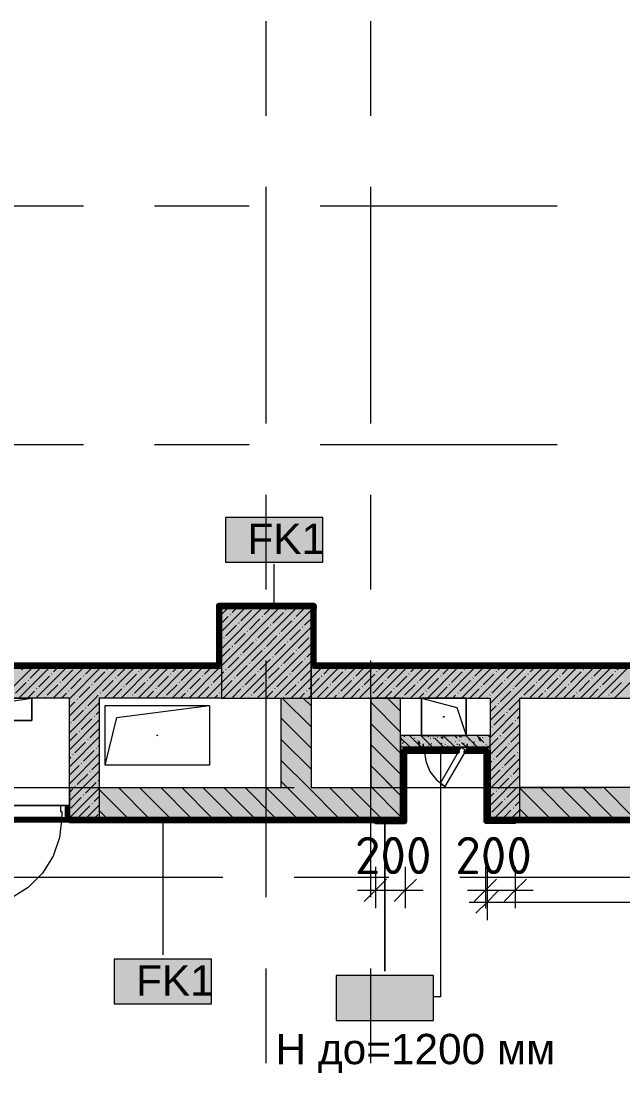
# Model space of a CAD drawing. Header units: millimetres. Extents: x -3817 to 677485, y -22715 to 103890.
# Drawn here: x 386099 to 390133, y 11106 to 18157 of the extents above; entities that cross this region are included whole.
import ezdxf

# ---------------------------------------------------------------- set-up
doc = ezdxf.new("R2010")
doc.units = ezdxf.units.MM
doc.layers.add('PDF _Геометрия', color=7, linetype='Continuous', true_color=0x1d1d1d)
doc.layers.add('PDF _Сплошная заливка', color=7, linetype='Continuous', true_color=0xffffff)
doc.layers.add('PDF _Текст', color=7, linetype='Continuous')
doc.styles.add('PDF GOST-Common', font='arial.ttf')
doc.styles.add('PDF ISOCPEUR', font='isocpeur.ttf')

msp = doc.modelspace()

# ---------------------------------------------------------------- hatches: boundary and pattern name
at = {"layer": 'PDF _Сплошная заливка', "transparency": 33554559}
for points in [[(388062.9, 14219), (388062.9, 14239), (387442.9, 14239), (387442.9, 14219), (388042.9, 14219)], [(387442.9, 13819), (387442.9, 13839), (382062.9, 13839), (382062.9, 13819), (386515.1, 13819)], [(392516.6, 13819), (393442.9, 13819), (393442.9, 13839), (388062.9, 13839), (388062.9, 13819), (389515.8, 13819)], [(386622.9, 12819), (386622.9, 13619), (386422.9, 13619), (386422.9, 12819), (386515.1, 12819)], [(388442.9, 13019), (388642.9, 13019), (388642.9, 13619), (388442.9, 13619), (388442.9, 13452.3)], [(388442.9, 12819), (388642.9, 12819), (388642.9, 13619), (388442.9, 13619), (388442.9, 13019)], [(388765.6, 13289), (388791.9, 13289), (388791.9, 13308), (388796.9, 13307.5), (388796.9, 13289), (389086.9, 13289), (389086.9, 13308), (389091.9, 13308), (389091.9, 13289), (389242.9, 13289), (389242.9, 13369), (388642.9, 13369), (388642.9, 13289), (388662.9, 13289)], [(388642.9, 12798), (388662.9, 12799), (388662.9, 13289), (388642.9, 13289), (388642.9, 12799)], [(393842.9, 12819), (393842.9, 13019), (389442.9, 13019), (389442.9, 12819), (392516.6, 12819)], [(392516.6, 12799), (394042.9, 12799), (394042.9, 12819), (389222.9, 12819), (389222.9, 12799), (389515.8, 12799)]]:
    msp.add_hatch(color=256, dxfattribs=at).paths.add_polyline_path(points)
h = msp.add_hatch(color=256, dxfattribs=at)
h.paths.add_polyline_path([(382982.9, 13619), (387442.9, 13619), (387442.9, 13819), (382042.9, 13819), (382042.9, 13619), (382782.9, 13619)], flags=0)
h.paths.add_polyline_path([(391742.9, 13619), (393442.9, 13619), (393442.9, 13819), (388042.9, 13819), (388042.9, 13619), (391662.9, 13619)], flags=0)
h = msp.add_hatch(color=256, dxfattribs=at)
h.paths.add_polyline_path([(389222.9, 13269), (389242.9, 13269), (389242.9, 13289), (389091.9, 13289), (389091.9, 13269), (389221.9, 13269)], flags=0)
h.paths.add_polyline_path([(388662.9, 13269), (388791.9, 13269), (388791.9, 13289), (388662.9, 13289)], flags=0)
h.paths.add_polyline_path([(389036.3, 13269), (389047.2, 13288), (389081.9, 13269), (389086.9, 13269), (389086.9, 13289), (388796.9, 13289), (388796.9, 13269), (388907.2, 13269)], flags=0)
at = {"layer": 'PDF _Сплошная заливка', "true_color": 0x8080ff, "transparency": 33554559}
h = msp.add_hatch(color=171, dxfattribs=at)
h.paths.add_polyline_path([(389086.9, 13258), (389221.9, 13258), (389221.9, 13268), (389081.9, 13268), (389076.1, 13258), (389081.9, 13258)], flags=0)
h.paths.add_polyline_path([(388675.9, 13258), (389029.9, 13258), (389035.7, 13268), (388663.9, 13268), (388663.9, 13258)], flags=0)
at = {"layer": 'PDF _Сплошная заливка', "transparency": 33554559}
h = msp.add_hatch(color=256, dxfattribs=at)
h.paths.add_polyline_path([(383892.9, 12819), (383892.9, 13019), (383682.9, 13019), (383682.9, 12819)], flags=0)
h.paths.add_polyline_path([(384812.9, 12819), (384812.9, 13019), (384592.9, 13019), (384592.9, 12819)], flags=0)
h.paths.add_polyline_path([(388442.9, 12819), (388442.9, 13019), (386622.9, 13019), (386622.9, 12819), (388015.4, 12819)], flags=0)
h.paths.add_polyline_path([(378992.9, 12819), (378992.9, 13019), (374543.6, 13019), (374543.6, 12819), (377512.8, 12819)], flags=0)
h.paths.add_polyline_path([(379192.9, 12819), (382782.9, 12819), (382782.9, 13019), (379192.9, 13019)], flags=0)
h.paths.add_polyline_path([(385512.9, 12819), (385722.9, 12819), (385722.9, 13019), (385512.9, 13019), (385512.9, 12899)], flags=0)
h = msp.add_hatch(color=256, dxfattribs=at)
h.paths.add_polyline_path([(383892.9, 12799), (383892.9, 12819), (383682.9, 12819), (383682.9, 12799)], flags=0)
h.paths.add_polyline_path([(384592.9, 12799), (384812.9, 12799), (384812.9, 12819), (384592.9, 12819)], flags=0)
h.paths.add_polyline_path([(388642.9, 12799), (388642.9, 12819), (386422.9, 12819), (386422.9, 12799), (388015.4, 12799)], flags=0)
h.paths.add_polyline_path([(385722.9, 12799), (385722.9, 12819), (385512.9, 12819), (385512.9, 12799)], flags=0)
h.paths.add_polyline_path([(382982.9, 12799), (382982.9, 12819), (374523.6, 12819), (374523.6, 12799), (382013.9, 12799)], flags=0)
at = {"layer": 'PDF _Сплошная заливка', "true_color": 0x8080ff, "transparency": 33554559}
for points in [[(388662.9, 12788), (388673.9, 12788), (388673.9, 12798), (388473.9, 12798), (388473.9, 12788), (388642.9, 12788)], [(389411.9, 12789), (389411.9, 12798), (389211.9, 12799), (389211.9, 12789), (389242.9, 12789)]]:
    msp.add_hatch(color=171, dxfattribs=at).paths.add_polyline_path(points)

# ---------------------------------------------------------------- linework, layer by layer
at = {"layer": 'PDF _Геометрия', "color": 253, "lineweight": 9, "true_color": 0xaaaaaa}
for points in [[(387742.9, 17522.4), (387742.9, 18157.4)], [(388442.9, 17522.4), (388442.9, 18157.4)], [(387742.9, 15458.7), (387742.9, 17046.2)], [(388442.9, 15458.7), (388442.9, 17046.2)], [(384930, 16919), (386517.5, 16919)], [(386993.8, 16919), (387628.8, 16919)], [(388105, 16919), (389692.5, 16919)], [(384930, 15319), (386517.5, 15319)], [(386993.8, 15319), (387628.8, 15319)], [(388105, 15319), (389692.5, 15319)], [(387742.9, 14347.4), (387742.9, 14982.4)], [(388442.9, 14347.4), (388442.9, 14982.4)], [(387742.9, 12283.7), (387742.9, 13871.2)], [(388442.9, 12283.7), (388442.9, 13871.2)], [(388801.9, 13268), (388811.4, 13195.5), (388839.4, 13128), (388883.9, 13070), (388941.9, 13025.5)], [(385230, 13019), (386817.5, 13019)], [(387293.8, 13019), (387928.8, 13019)], [(388405, 13019), (389992.5, 13019)], [(385762.9, 12899), (386382.9, 12899), (385762.9, 12899)], [(385812.9, 12819), (386372.9, 12819), (386357.8, 12685.5), (386313.5, 12558.7), (386242, 12444.9), (386147, 12349.9), (386033.2, 12278.4), (385906.4, 12234), (385772.9, 12219)], [(386372.9, 12819), (385772.9, 12819)], [(385865, 12419), (387452.5, 12419)], [(387928.8, 12419), (388563.8, 12419)], [(389040, 12419), (390627.5, 12419)], [(387742.9, 11172.4), (387742.9, 11807.4)], [(388442.9, 11172.4), (388442.9, 11807.4)]]:
    msp.add_lwpolyline(points, dxfattribs=at)
at = {"layer": 'PDF _Геометрия', "color": 231, "lineweight": 70, "true_color": 0xff80c0}
for points in [[(393822.9, 16969), (393821.9, 16969), (393821.9, 14240), (393421.9, 14240), (393421.9, 14239), (393421.9, 13840), (388063.9, 13840), (388063.9, 14240), (388062.9, 14240), (387421.9, 14240), (387421.9, 14239), (387421.9, 13840), (382062.9, 13840)], [(387422.9, 14239), (388062.9, 14239), (388062.9, 14219)], [(388062.9, 13839), (393409.9, 13839)], [(388642.9, 12799), (386422.9, 12799), (386422.9, 12798), (388642.9, 12798), (388662.9, 12798), (388663.9, 12798), (388663.9, 13268), (389035.7, 13268)], [(389081.9, 13268), (389221.9, 13268), (389221.9, 12799), (389221.9, 12798), (393578.9, 12798)], [(393578.9, 12798.5), (393578.9, 12799), (389222.9, 12799), (389222.9, 13269)]]:
    msp.add_lwpolyline(points, dxfattribs=at)
at = {"layer": 'PDF _Геометрия', "color": 7, "lineweight": 9}
for points in [[(388122.3, 14830.1), (387469.2, 14830.1), (387469.2, 14530.1), (388122.3, 14530.1)], [(388042.9, 14219), (387442.9, 14219), (387442.9, 13619), (388042.9, 13619)], [(386172.1, 13619), (386172.1, 13469), (385872.1, 13469), (385872.1, 13619)], [(386172.1, 13619), (385872.1, 13619), (385872.1, 13469), (386172.1, 13469)], [(388442.9, 13619), (388642.9, 13619)], [(389082.9, 13369), (388782.9, 13369), (388782.9, 13619), (389082.9, 13619)], [(389082.9, 13369), (389082.9, 13619), (388782.9, 13619), (388782.9, 13369)], [(387362.1, 13569), (387362.1, 13169), (386662.1, 13169), (386662.1, 13569)], [(388642.9, 13289), (388642.9, 13369)], [(387375.8, 11868.6), (386722.7, 11868.6), (386722.7, 11568.6), (387375.8, 11568.6)], [(388863.3, 11758.9), (388210.2, 11758.9), (388210.2, 11458.9), (388863.3, 11458.9)]]:
    msp.add_lwpolyline(points, close=True, dxfattribs=at)
for points in [[(387795.7, 14239.5), (387795.7, 14516.2)], [(387422.9, 14239), (387422.9, 13852), (387422.9, 13839)], [(388062.9, 13840), (388062.9, 14219)], [(387421.9, 13839), (382063.9, 13839)], [(388062.9, 13819), (393442.9, 13819), (388062.9, 13819), (388042.9, 13819)], [(385872.1, 13469), (385909.6, 13581.5), (386172.1, 13619)], [(388782.9, 13619), (389020.4, 13556.5), (389082.9, 13369)], [(386662.1, 13169), (386742.1, 13489), (387362.1, 13569)], [(389242.9, 13269), (389242.9, 13289), (389242.9, 13369)], [(388662.9, 13289), (388642.9, 13289)], [(388662.9, 13269), (388675.9, 13269), (388791.9, 13269)], [(388662.9, 12798), (388662.9, 12799), (388662.9, 12811), (388662.9, 13268)], [(388796.9, 13269), (389036.3, 13269)], [(388909.5, 13263), (388909.5, 11617), (388863.3, 11617)], [(389080.2, 13269), (389086.9, 13269)], [(389091.9, 13269), (389221.9, 13269)], [(386622.9, 13019), (386622.9, 12819), (388442.9, 12819), (386622.9, 12819)], [(389442.9, 12819), (389442.9, 13019)], [(387049.3, 12798.5), (387049.3, 11898.7)], [(388536.8, 12794), (388536.8, 11789), (388536.8, 12793)], [(388642.9, 12798), (388642.9, 12799)], [(388473.9, 12488), (388473.9, 12331.2), (388473.9, 12211.2)], [(388673.9, 12488), (388673.9, 12331.2), (388673.9, 12211.2)], [(389211.9, 12489), (389211.9, 12331.2), (389211.9, 12211.2)], [(389222.4, 12498), (389222.4, 12251.2), (389222.4, 12131.2)], [(389411.9, 12489), (389411.9, 12331.2), (389411.9, 12211.2)], [(388353.9, 12331.2), (388793.9, 12331.2)], [(389091.9, 12331.2), (389531.9, 12331.2)], [(389102.4, 12251.2), (393578.9, 12251.2), (394183.9, 12251.2)]]:
    msp.add_lwpolyline(points, dxfattribs=at)
at = {"layer": 'PDF _Геометрия', "color": 9, "lineweight": 9, "true_color": 0xc0c0c0}
for points in [[(374743.6, 13019), (378992.9, 13019), (378992.9, 13819), (381442.9, 13819), (381442.9, 13839), (381442.9, 14219), (382042.9, 14219), (382042.9, 13819), (382062.9, 13819), (387442.9, 13819), (387442.9, 13839), (387442.9, 14219), (388042.9, 14219), (388042.9, 13819), (388042.9, 13619), (388442.9, 13619)], [(388062.9, 14219), (388062.9, 14239), (387442.9, 14239), (387422.9, 14239)], [(393409.9, 13839), (388062.9, 13839)], [(382042.9, 13719), (382042.9, 13019), (382782.9, 13019), (382782.9, 13619), (382042.9, 13619), (382042.9, 13819), (387442.9, 13819), (387442.9, 13619), (386622.9, 13619), (386622.9, 13019), (387842.9, 13019), (387842.9, 13619), (388042.9, 13619), (388042.9, 13019), (388442.9, 13019), (388442.9, 13619), (388442.9, 13019), (388642.9, 13019), (388642.9, 13619), (389242.9, 13619), (389242.9, 13369), (388642.9, 13369), (388642.9, 13619)], [(386422.9, 12899), (386422.9, 13019), (386422.9, 13619), (385622.1, 13619), (385622.1, 13019), (385722.9, 13019), (386422.9, 13019), (386422.9, 12819), (386422.9, 12799), (388642.9, 12799)], [(389222.9, 13269), (389222.9, 12819), (389222.9, 12799), (394042.9, 12799), (394062.9, 12799), (394062.9, 13598)], [(386622.9, 12819), (386422.9, 12819), (386422.9, 12799), (385812.9, 12799)], [(388642.9, 12798), (388662.9, 12798)]]:
    msp.add_lwpolyline(points, dxfattribs=at)
at = {"layer": 'PDF _Геометрия', "color": 231, "lineweight": 9, "true_color": 0xff80c0}
for points in [[(382062.9, 13840), (382062.9, 13839), (382063.9, 13839), (387421.9, 13839), (387422.9, 13839), (387422.9, 13852), (387422.9, 14239)], [(388062.9, 14219), (388062.9, 13840), (388062.9, 13839)], [(388791.9, 13269), (388675.9, 13269), (388662.9, 13269), (388662.9, 13268), (388662.9, 12811), (388662.9, 12799), (388662.9, 12798)], [(389036.3, 13269), (388796.9, 13269)], [(389086.9, 13269), (389080.2, 13269)], [(389222.9, 13269), (389221.9, 13269), (389091.9, 13269)]]:
    msp.add_lwpolyline(points, dxfattribs=at)
at = {"layer": 'PDF _Геометрия', "lineweight": 9}
for points in [[(387339.8, 13619), (387442.9, 13722.1), (387939.8, 14219)], [(387442.9, 14178.3), (387483.6, 14219)], [(387442.9, 14064.3), (387597.6, 14219)], [(387442.9, 13950.2), (387711.7, 14219)], [(387442.9, 13836.2), (387825.7, 14219)], [(387453.8, 13619), (388042.9, 14208.1)], [(387500.9, 14179.3), (387503.3, 14181.7)], [(387515.2, 14193.6), (387540.6, 14219)], [(387572.2, 14136.5), (387643.5, 14207.8)], [(387729, 14179.3), (387768.7, 14219)], [(387786, 14122.3), (387857.3, 14193.6)], [(387871.6, 14207.8), (387873.9, 14210.2)], [(387942.8, 14165), (387996.8, 14219)], [(387442.9, 14121.3), (387486.6, 14165)], [(387472.4, 14036.7), (387543.7, 14108)], [(387557.9, 14122.3), (387560.3, 14124.6)], [(387629.2, 14079.5), (387700.5, 14150.8)], [(387714.7, 14165), (387717.1, 14167.4)], [(387771.8, 14108), (387774.1, 14110.4)], [(387843, 14065.2), (387914.3, 14136.5)], [(387928.6, 14150.8), (387931, 14153.2)], [(387999.9, 14108), (388042.9, 14151)], [(387529.4, 13979.7), (387600.7, 14051)], [(387567.9, 13619), (388042.9, 14094)], [(387614.9, 14065.2), (387617.3, 14067.6)], [(387686.2, 14022.5), (387757.5, 14093.8)], [(387743.3, 13965.5), (387814.5, 14036.7)], [(387828.8, 14051), (387831.2, 14053.4)], [(387900.1, 14008.2), (387971.3, 14079.5)], [(387985.6, 14093.8), (387988, 14096.1)], [(388042.6, 14036.7), (388042.9, 14037)], [(387442.9, 14007.2), (387443.9, 14008.2)], [(387458.1, 14022.5), (387460.5, 14024.9)], [(387515.2, 13965.5), (387517.5, 13967.8)], [(387586.4, 13922.7), (387657.7, 13994)], [(387672, 14008.2), (387674.3, 14010.6)], [(387681.9, 13619), (388042.9, 13980)], [(387800.3, 13908.4), (387871.6, 13979.7)], [(387885.8, 13994), (387888.2, 13996.3)], [(387957.1, 13951.2), (388028.4, 14022.5)], [(387442.9, 13893.2), (387500.9, 13951.2)], [(387486.6, 13822.9), (387557.9, 13894.2)], [(387572.2, 13908.4), (387574.5, 13910.8)], [(387643.5, 13865.7), (387714.7, 13936.9)], [(387729, 13951.2), (387731.4, 13953.6)], [(387786, 13894.2), (387788.4, 13896.5)], [(387857.3, 13851.4), (387928.6, 13922.7)], [(387942.8, 13936.9), (387945.2, 13939.3)], [(388014.1, 13894.2), (388042.9, 13922.9)], [(387543.7, 13765.9), (387614.9, 13837.2)], [(387629.2, 13851.4), (387631.6, 13853.8)], [(387700.5, 13808.6), (387771.8, 13879.9)], [(387757.5, 13751.6), (387828.8, 13822.9)], [(387796, 13619), (388042.9, 13865.9)], [(387843, 13837.2), (387845.4, 13839.5)], [(387914.3, 13794.4), (387985.6, 13865.7)], [(387999.9, 13879.9), (388002.2, 13882.3)], [(385971.2, 13619), (386171.2, 13819)], [(386085.2, 13619), (386285.2, 13819)], [(386103.8, 13808.6), (386114.2, 13819)], [(386160.8, 13751.6), (386228.2, 13819)], [(386199.3, 13619), (386399.3, 13819)], [(386217.8, 13694.6), (386289.1, 13765.9)], [(386303.4, 13780.1), (386305.7, 13782.5)], [(386313.3, 13619), (386513.3, 13819)], [(386317.6, 13794.4), (386342.3, 13819)], [(386374.7, 13737.4), (386445.9, 13808.6)], [(386422.9, 13614.5), (386427.4, 13619), (386627.4, 13819)], [(386422.9, 13500.5), (386541.4, 13619), (386741.4, 13819)], [(386431.7, 13680.3), (386503, 13751.6)], [(386517.2, 13765.9), (386519.6, 13768.2)], [(386531.5, 13780.1), (386570.4, 13819)], [(386588.5, 13723.1), (386659.8, 13794.4)], [(386655.5, 13619), (386855.5, 13819)], [(386674, 13808.6), (386676.4, 13811)], [(386731.1, 13751.6), (386733.4, 13754)], [(386745.3, 13765.9), (386798.5, 13819)], [(386769.5, 13619), (386969.5, 13819)], [(386802.3, 13708.8), (386873.6, 13780.1)], [(386883.6, 13619), (387083.6, 13819)], [(386887.9, 13794.4), (386890.3, 13796.8)], [(386902.1, 13808.6), (386912.5, 13819)], [(386959.2, 13751.6), (387026.6, 13819)], [(386997.6, 13619), (387197.6, 13819)], [(387016.2, 13694.6), (387087.5, 13765.9)], [(387101.7, 13780.1), (387104.1, 13782.5)], [(387111.7, 13619), (387311.7, 13819)], [(387116, 13794.4), (387140.6, 13819)], [(387173, 13737.4), (387244.3, 13808.6)], [(387225.7, 13619), (387425.7, 13819)], [(387230, 13680.3), (387301.3, 13751.6)], [(387315.6, 13765.9), (387317.9, 13768.2)], [(387329.8, 13780.1), (387368.7, 13819)], [(387386.8, 13723.1), (387442.9, 13779.1), (387458.1, 13794.4)], [(387472.4, 13808.6), (387474.8, 13811)], [(387529.4, 13751.6), (387531.8, 13754)], [(387600.7, 13708.8), (387672, 13780.1)], [(387686.2, 13794.4), (387688.6, 13796.8)], [(387814.5, 13694.6), (387885.8, 13765.9)], [(387900.1, 13780.1), (387902.4, 13782.5)], [(387910, 13619), (388042.9, 13751.9), (388110, 13819)], [(387971.3, 13737.4), (388042.6, 13808.6)], [(388024.1, 13619), (388042.9, 13637.8), (388224.1, 13819)], [(388028.4, 13680.3), (388042.9, 13694.9), (388099.7, 13751.6)], [(388113.9, 13765.9), (388116.3, 13768.2)], [(388128.2, 13780.1), (388167, 13819)], [(388138.1, 13619), (388338.1, 13819)], [(388185.2, 13723.1), (388256.5, 13794.4)], [(388252.2, 13619), (388452.2, 13819)], [(388270.7, 13808.6), (388273.1, 13811)], [(388327.8, 13751.6), (388330.1, 13754)], [(388342, 13765.9), (388395.1, 13819)], [(388366.2, 13619), (388566.2, 13819)], [(388399, 13708.8), (388470.3, 13780.1)], [(388480.3, 13619), (388680.3, 13819)], [(388484.6, 13794.4), (388486.9, 13796.8)], [(388498.8, 13808.6), (388509.2, 13819)], [(388555.9, 13751.6), (388623.2, 13819)], [(388594.3, 13619), (388794.3, 13819)], [(388612.9, 13694.6), (388684.2, 13765.9)], [(388698.4, 13780.1), (388700.8, 13782.5)], [(388708.4, 13619), (388908.4, 13819)], [(388712.7, 13794.4), (388737.3, 13819)], [(388769.7, 13737.4), (388841, 13808.6)], [(388822.4, 13619), (389022.4, 13819)], [(388826.7, 13680.3), (388898, 13751.6)], [(388912.3, 13765.9), (388914.6, 13768.2)], [(388926.5, 13780.1), (388965.4, 13819)], [(388936.5, 13619), (389136.5, 13819)], [(388983.5, 13723.1), (389054.8, 13794.4)], [(389050.5, 13619), (389250.5, 13819)], [(389069.1, 13808.6), (389071.4, 13811)], [(389126.1, 13751.6), (389128.5, 13754)], [(389140.4, 13765.9), (389193.5, 13819)], [(389164.6, 13619), (389364.6, 13819)], [(389197.4, 13708.8), (389268.7, 13780.1)], [(389242.9, 13583.3), (389278.6, 13619), (389478.6, 13819)], [(389242.9, 13469.2), (389392.7, 13619), (389592.7, 13819)], [(389282.9, 13794.4), (389285.3, 13796.8)], [(389297.2, 13808.6), (389307.5, 13819)], [(389354.2, 13751.6), (389421.6, 13819)], [(389411.2, 13694.6), (389482.5, 13765.9)], [(389496.8, 13780.1), (389499.1, 13782.5)], [(389506.7, 13619), (389706.7, 13819)], [(389511, 13794.4), (389535.6, 13819)], [(389568, 13737.4), (389639.3, 13808.6)], [(389620.8, 13619), (389820.8, 13819)], [(389625.1, 13680.3), (389696.3, 13751.6)], [(389710.6, 13765.9), (389713, 13768.2)], [(389724.9, 13780.1), (389763.7, 13819)], [(389734.8, 13619), (389934.8, 13819)], [(389781.9, 13723.1), (389853.2, 13794.4)], [(389848.9, 13619), (390048.9, 13819)], [(389867.4, 13808.6), (389869.8, 13811)], [(389924.4, 13751.6), (389926.8, 13754)], [(389938.7, 13765.9), (389991.8, 13819)], [(389962.9, 13619), (390162.9, 13819)], [(389995.7, 13708.8), (390067, 13780.1)], [(390077, 13619), (390277, 13819)], [(390081.3, 13794.4), (390083.6, 13796.8)], [(390095.5, 13808.6), (390105.9, 13819)], [(386061, 13651.8), (386132.3, 13723.1)], [(386146.6, 13737.4), (386148.9, 13739.7)], [(386203.6, 13680.3), (386206, 13682.7)], [(386274.9, 13637.6), (386346.1, 13708.8)], [(386360.4, 13723.1), (386362.8, 13725.5)], [(386488.7, 13623.3), (386560, 13694.6)], [(386574.2, 13708.8), (386576.6, 13711.2)], [(386645.5, 13666.1), (386716.8, 13737.4)], [(386712.5, 13619), (386773.8, 13680.3)], [(386788.1, 13694.6), (386790.5, 13697)], [(386859.4, 13651.8), (386930.6, 13723.1)], [(386944.9, 13737.4), (386947.3, 13739.7)], [(387001.9, 13680.3), (387004.3, 13682.7)], [(387073.2, 13637.6), (387144.5, 13708.8)], [(387158.7, 13723.1), (387161.1, 13725.5)], [(387287.1, 13623.3), (387358.3, 13694.6)], [(387372.6, 13708.8), (387375, 13711.2)], [(387443.9, 13666.1), (387515.2, 13737.4)], [(387510.8, 13619), (387572.2, 13680.3)], [(387586.4, 13694.6), (387588.8, 13697)], [(387657.7, 13651.8), (387729, 13723.1)], [(387743.3, 13737.4), (387745.6, 13739.7)], [(387800.3, 13680.3), (387802.6, 13682.7)], [(387871.6, 13637.6), (387942.8, 13708.8)], [(387957.1, 13723.1), (387959.5, 13725.5)], [(388085.4, 13623.3), (388156.7, 13694.6)], [(388170.9, 13708.8), (388173.3, 13711.2)], [(388242.2, 13666.1), (388313.5, 13737.4)], [(388309.2, 13619), (388370.5, 13680.3)], [(388384.8, 13694.6), (388387.1, 13697)], [(388456.1, 13651.8), (388527.3, 13723.1)], [(388541.6, 13737.4), (388544, 13739.7)], [(388598.6, 13680.3), (388601, 13682.7)], [(388669.9, 13637.6), (388741.2, 13708.8)], [(388755.4, 13723.1), (388757.8, 13725.5)], [(388883.7, 13623.3), (388955, 13694.6)], [(388969.3, 13708.8), (388971.7, 13711.2)], [(389040.6, 13666.1), (389111.8, 13737.4)], [(389107.5, 13619), (389168.9, 13680.3)], [(389183.1, 13694.6), (389185.5, 13697)], [(389254.4, 13651.8), (389325.7, 13723.1)], [(389339.9, 13737.4), (389342.3, 13739.7)], [(389397, 13680.3), (389399.3, 13682.7)], [(389468.2, 13637.6), (389539.5, 13708.8)], [(389553.8, 13723.1), (389556.2, 13725.5)], [(389682.1, 13623.3), (389753.4, 13694.6)], [(389767.6, 13708.8), (389770, 13711.2)], [(389838.9, 13666.1), (389910.2, 13737.4)], [(389905.9, 13619), (389967.2, 13680.3)], [(389981.5, 13694.6), (389983.8, 13697)], [(390052.7, 13651.8), (390124, 13723.1)], [(386142.3, 13619), (386189.3, 13666.1)], [(386260.6, 13623.3), (386263, 13625.7)], [(386370.4, 13619), (386403.2, 13651.8)], [(386417.4, 13666.1), (386419.8, 13668.4)], [(386474.5, 13609.1), (386476.8, 13611.4)], [(386545.7, 13566.3), (386598.5, 13619), (386617, 13637.6)], [(386631.3, 13651.8), (386633.6, 13654.2)], [(386826.6, 13619), (386830.9, 13623.3)], [(386845.1, 13637.6), (386847.5, 13639.9)], [(386940.6, 13619), (386987.7, 13666.1)], [(387059, 13623.3), (387061.3, 13625.7)], [(387168.7, 13619), (387201.5, 13651.8)], [(387215.8, 13666.1), (387218.1, 13668.4)], [(387396.8, 13619), (387415.4, 13637.6)], [(387429.6, 13651.8), (387432, 13654.2)], [(387624.9, 13619), (387629.2, 13623.3)], [(387643.5, 13637.6), (387645.8, 13639.9)], [(387738.9, 13619), (387786, 13666.1)], [(388042.9, 13425.3), (387849.2, 13619)], [(387857.3, 13623.3), (387859.7, 13625.7)], [(387967, 13619), (387999.9, 13651.8)], [(388042.9, 13566.7), (387990.6, 13619)], [(388014.1, 13666.1), (388016.5, 13668.4)], [(388195.1, 13619), (388213.7, 13637.6)], [(388228, 13651.8), (388230.3, 13654.2)], [(388423.2, 13619), (388427.5, 13623.3)], [(388441.8, 13637.6), (388444.2, 13639.9)], [(388537.3, 13619), (388584.4, 13666.1)], [(388655.6, 13623.3), (388658, 13625.7)], [(388765.4, 13619), (388798.2, 13651.8)], [(388812.5, 13666.1), (388814.8, 13668.4)], [(388993.5, 13619), (389012, 13637.6)], [(389026.3, 13651.8), (389028.7, 13654.2)], [(389221.6, 13619), (389225.9, 13623.3)], [(389240.1, 13637.6), (389242.5, 13639.9)], [(389311.4, 13594.8), (389335.6, 13619), (389382.7, 13666.1)], [(389368.5, 13537.8), (389439.7, 13609.1)], [(389454, 13623.3), (389456.4, 13625.7)], [(389563.7, 13619), (389596.6, 13651.8)], [(389610.8, 13666.1), (389613.2, 13668.4)], [(389791.8, 13619), (389810.4, 13637.6)], [(389824.6, 13651.8), (389827, 13654.2)], [(390019.9, 13619), (390024.2, 13623.3)], [(390038.5, 13637.6), (390040.9, 13639.9)], [(386422.9, 13557.5), (386460.2, 13594.8)], [(386422.9, 13386.4), (386622.9, 13586.4)], [(386531.5, 13552), (386533.8, 13554.4)], [(389242.9, 13526.3), (389282.9, 13566.3)], [(389242.9, 13355.2), (389442.9, 13555.2)], [(389297.2, 13580.5), (389299.5, 13582.9)], [(386422.9, 13272.4), (386622.9, 13472.4)], [(386445.9, 13466.5), (386517.2, 13537.8)], [(386503, 13409.5), (386574.2, 13480.7)], [(386588.5, 13495), (386590.9, 13497.4)], [(386602.8, 13509.3), (386622.9, 13529.4)], [(388042.9, 13283.9), (387842.9, 13483.9)], [(389268.7, 13438), (389339.9, 13509.3)], [(389354.2, 13523.5), (389356.6, 13525.9)], [(389411.2, 13466.5), (389413.6, 13468.9)], [(389425.5, 13480.7), (389442.9, 13498.2)], [(386431.7, 13452.2), (386434.1, 13454.6)], [(386488.7, 13395.2), (386491.1, 13397.6)], [(386560, 13352.4), (386622.9, 13415.3)], [(389242.9, 13241.1), (389442.9, 13441.1)], [(389254.4, 13423.7), (389256.8, 13426.1)], [(389325.7, 13381), (389397, 13452.2)], [(386422.9, 13329.4), (386474.5, 13381)], [(386422.9, 13158.3), (386622.9, 13358.3)], [(386545.7, 13338.2), (386548.1, 13340.6)], [(388042.9, 13142.5), (387842.9, 13342.5)], [(389242.9, 13298.2), (389297.2, 13352.4)], [(389242.9, 13127.1), (389442.9, 13327.1)], [(389311.4, 13366.7), (389313.8, 13369.1)], [(389382.7, 13323.9), (389442.9, 13384.1)], [(386460.2, 13252.6), (386531.5, 13323.9)], [(386517.2, 13195.6), (386588.5, 13266.9)], [(386602.8, 13281.2), (386605.1, 13283.5)], [(386617, 13295.4), (386622.9, 13301.3)], [(389282.9, 13224.1), (389354.2, 13295.4)], [(389368.5, 13309.7), (389370.8, 13312)], [(389439.7, 13266.9), (389442.9, 13270.1)], [(386422.9, 13044.3), (386622.9, 13244.3)], [(386422.9, 13215.3), (386431.7, 13224.1)], [(386445.9, 13238.4), (386448.3, 13240.8)], [(386574.2, 13138.6), (386622.9, 13187.2)], [(388224.9, 12819), (388024.9, 13019), (387842.9, 13201.1)], [(389242.9, 13013), (389442.9, 13213)], [(389242.9, 13184.1), (389254.4, 13195.6)], [(389268.7, 13209.9), (389271, 13212.3)], [(389339.9, 13167.1), (389411.2, 13238.4)], [(389425.5, 13252.6), (389427.8, 13255)], [(386422.9, 13101.3), (386488.7, 13167.1)], [(386422.9, 12930.2), (386622.9, 13130.2)], [(386503, 13181.4), (386505.3, 13183.7)], [(386560, 13124.3), (386562.4, 13126.7)], [(388590.6, 13019), (388442.9, 13166.7), (388642.9, 12966.7)], [(389242.9, 13070.1), (389311.4, 13138.6)], [(389325.7, 13152.9), (389328.1, 13155.2)], [(389397, 13110.1), (389442.9, 13156)], [(386474.5, 13038.8), (386545.7, 13110.1)], [(386531.5, 12981.8), (386602.8, 13053.1)], [(386617, 13067.3), (386619.4, 13069.7)], [(388083.5, 12819), (387883.5, 13019), (387842.9, 13059.6)], [(389242.9, 12899), (389442.9, 13099)], [(389297.2, 13010.3), (389368.5, 13081.6)], [(389382.7, 13095.8), (389385.1, 13098.2)], [(386422.9, 12987.2), (386445.9, 13010.3)], [(386425.7, 12819), (386622.9, 13016.2)], [(386460.2, 13024.5), (386462.6, 13026.9)], [(386810.7, 12819), (386622.9, 13006.8)], [(386952.1, 12819), (386752.1, 13019)], [(387093.6, 12819), (386893.6, 13019)], [(387235, 12819), (387035, 13019)], [(387376.4, 12819), (387176.4, 13019)], [(387517.8, 12819), (387317.8, 13019)], [(387659.3, 12819), (387459.3, 13019)], [(387800.7, 12819), (387600.7, 13019)], [(387942.1, 12819), (387742.1, 13019)], [(388366.4, 12819), (388166.4, 13019)], [(388507.8, 12819), (388442.9, 12883.9), (388307.8, 13019)], [(388449.2, 13019), (388442.9, 13025.3), (388642.9, 12825.3)], [(389242.9, 12956), (389268.7, 12981.8)], [(389277, 12819), (389442.9, 12984.9)], [(389282.9, 12996), (389285.3, 12998.4)], [(389354.2, 12953.3), (389425.5, 13024.5)], [(389439.7, 13038.8), (389442.1, 13041.2)], [(389639.2, 12819), (389442.9, 13015.3)], [(389780.6, 12819), (389580.6, 13019)], [(389922, 12819), (389722, 13019)], [(390063.4, 12819), (389863.4, 13019)], [(390204.8, 12819), (390004.8, 13019)], [(386431.7, 12882), (386503, 12953.3)], [(386517.2, 12967.5), (386519.6, 12969.9)], [(386574.2, 12910.5), (386576.6, 12912.9)], [(386588.5, 12924.8), (386622.9, 12959.1)], [(389254.4, 12853.5), (389325.7, 12924.8)], [(389339.9, 12939), (389342.3, 12941.4)], [(389411.2, 12896.2), (389442.9, 12927.9)], [(386488.7, 12825), (386560, 12896.2)], [(386539.8, 12819), (386622.9, 12902.1)], [(386596.8, 12819), (386617, 12839.2)], [(386669.3, 12819), (386622.9, 12865.4)], [(389334, 12819), (389382.7, 12867.7)], [(389391, 12819), (389442.9, 12870.9)], [(389397, 12882), (389399.3, 12884.4)], [(389497.7, 12819), (389442.9, 12873.8)]]:
    msp.add_lwpolyline(points, dxfattribs=at)
at = {"layer": 'PDF _Геометрия', "color": 253, "lineweight": 9, "true_color": 0x9b9b9b}
for points in [[(387427.3, 14212.9), (387422.9, 14220.5)], [(387450.4, 14232.9), (387460.5, 14232.9)], [(387547.9, 14222.1), (387546.1, 14219)], [(387563.4, 14221), (387558.4, 14229.7)], [(387589.5, 14233.2), (387584.5, 14224.5)], [(387633.3, 14232.9), (387643.3, 14232.9)], [(387657.6, 14229.1), (387652.5, 14220.4)], [(387724.7, 14232.9), (387734.8, 14232.9)], [(387740.5, 14219), (387736.1, 14226.8)], [(387785.7, 14232.9), (387795.7, 14232.9)], [(387804, 14239), (387803.8, 14238.7)], [(387846.1, 14219), (387845.7, 14219.7)], [(387903.3, 14228), (387898.3, 14219.3)], [(387938.1, 14232.9), (387948.1, 14232.9)], [(387971.3, 14224), (387968.5, 14219)], [(388029.5, 14232.9), (388039.6, 14232.9)], [(388062.9, 14199.7), (388060.7, 14195.9)], [(387422.9, 14141.5), (387430, 14141.5)], [(388058.9, 14155.2), (388053.9, 14163.9)], [(388060, 14172), (388062.9, 14172)], [(387422.9, 14080.5), (387430, 14080.5)], [(388060, 14050), (388062.9, 14050)], [(387426, 14010.9), (387422.9, 14005.6)], [(387422.9, 13989.1), (387430, 13989.1)], [(387437.1, 13969.3), (387432.1, 13960.6)], [(388062.9, 14026.4), (388062.1, 14027.8)], [(388044.8, 13935.8), (388042.9, 13939.1)], [(388062.9, 13955.8), (388059.6, 13950.2)], [(388060, 13928.1), (388062.9, 13928.1)], [(386139.9, 13821.5), (386134.8, 13830.2)], [(386139.8, 13836.7), (386149.8, 13836.7)], [(386200.7, 13836.7), (386210.8, 13836.7)], [(386268.3, 13834.6), (386263.3, 13825.9)], [(386317.3, 13819), (386312.5, 13827.2)], [(386336.4, 13830.5), (386331.3, 13821.8)], [(386353.1, 13836.7), (386363.2, 13836.7)], [(386444.6, 13836.7), (386454.6, 13836.7)], [(386536, 13836.7), (386546.1, 13836.7)], [(386552.4, 13839), (386550.7, 13835.9)], [(386657.7, 13838.9), (386657.7, 13839)], [(386699.4, 13827.8), (386694.3, 13836.5)], [(386718.2, 13821.2), (386716.9, 13819)], [(386718.9, 13836.7), (386728.9, 13836.7)], [(386759.8, 13832.4), (386754.8, 13823.7)], [(386798.8, 13839), (386796.4, 13834.8)], [(386810.3, 13836.7), (386820.4, 13836.7)], [(386869.2, 13839), (386864.4, 13830.8)], [(386871.3, 13836.7), (386881.3, 13836.7)], [(387013.1, 13833), (387009.7, 13839)], [(387023.7, 13836.7), (387033.7, 13836.7)], [(387081.2, 13837), (387080, 13839)], [(387115.2, 13838.4), (387110.2, 13829.7)], [(387115.1, 13836.7), (387125.2, 13836.7)], [(387122.8, 13825.9), (387117.8, 13834.6)], [(387162, 13819), (387159.4, 13823.4)], [(387183.2, 13834.3), (387178.2, 13825.6)], [(387206.6, 13836.7), (387216.6, 13836.7)], [(387258.9, 13834.1), (387256, 13839)], [(387389.5, 13836.7), (387399.5, 13836.7)], [(387436.6, 13831.1), (387432, 13839), (387431.6, 13839.8)], [(387442.9, 13857.3), (387439.2, 13850.9)], [(387442.9, 13881.1), (387442.7, 13881.4)], [(388060, 13836.7), (388062.9, 13836.7), (388070.1, 13836.7)], [(388151.5, 13836.7), (388161.5, 13836.7)], [(388212.4, 13836.7), (388222.5, 13836.7)], [(388241.8, 13838.4), (388241.5, 13839)], [(388283.5, 13827.3), (388278.4, 13836)], [(388364.8, 13836.7), (388374.9, 13836.7)], [(388411.9, 13828.8), (388406.9, 13820.1)], [(388453, 13839), (388448.5, 13831.3)], [(388456.2, 13836.7), (388466.3, 13836.7)], [(388547.7, 13836.7), (388557.7, 13836.7)], [(388558.6, 13839), (388558.2, 13838.3)], [(388597.2, 13832.4), (388593.4, 13839)], [(388657.6, 13827.7), (388652.6, 13819)], [(388665.3, 13836.5), (388663.8, 13839)], [(388706.9, 13825.4), (388701.9, 13834.1)], [(388725.7, 13823.6), (388723, 13819)], [(388730.6, 13836.7), (388740.6, 13836.7)], [(388745.8, 13819), (388743.5, 13822.9)], [(388804.9, 13839), (388803.9, 13837.2)], [(388822, 13836.7), (388832.1, 13836.7)], [(388843, 13833.5), (388839.8, 13839)], [(388875.3, 13839), (388872, 13833.2)], [(388883, 13836.7), (388893, 13836.7)], [(388971.4, 13822.5), (388969.4, 13819)], [(389020.7, 13830.6), (389015.8, 13839)], [(389035.4, 13836.7), (389045.4, 13836.7)], [(389062.3, 13819.4), (389057.3, 13828.1)], [(389130.3, 13823.5), (389125.3, 13832.2)], [(389126.8, 13836.7), (389136.9, 13836.7)], [(389168.1, 13819), (389166.9, 13821)], [(389218.2, 13836.7), (389228.3, 13836.7)], [(389258.8, 13832.6), (389253.8, 13823.9)], [(389297.7, 13839), (389295.4, 13835.1)], [(389308, 13820.5), (389303, 13829.2)], [(389401.1, 13836.7), (389411.2, 13836.7)], [(389484.9, 13819), (389480.7, 13826.2)], [(389492.6, 13836.7), (389502.6, 13836.7)], [(389504.5, 13831.5), (389499.5, 13822.8)], [(389553.5, 13836.7), (389563.6, 13836.7)], [(389572.5, 13827.4), (389567.7, 13819)], [(389705.9, 13836.7), (389716, 13836.7)], [(389720, 13839), (389718.8, 13837)], [(389797.4, 13836.7), (389807.4, 13836.7)], [(389818.3, 13826.3), (389814, 13819)], [(389825.9, 13837.9), (389825.3, 13839)], [(389867.5, 13826.8), (389862.5, 13835.5)], [(389886.3, 13822.3), (389884.4, 13819)], [(389888.8, 13836.7), (389898.9, 13836.7)], [(390071.7, 13836.7), (390081.7, 13836.7)], [(390105.7, 13836.4), (390100.6, 13827.7)], [(386422.9, 13819), (386422.2, 13820.2)], [(386963.9, 13820.1), (386963.2, 13819)], [(389462.9, 13820.4), (389462.1, 13819)], [(389590.5, 13819), (389590.4, 13819.1)], [(388700.1, 13288), (388710.1, 13288)], [(388711.4, 13269), (388708.1, 13274.6)], [(388761, 13275.3), (388757.4, 13269)], [(388802.7, 13286.5), (388797.6, 13277.7)], [(388807.6, 13285.2), (388805.4, 13289)], [(388839.3, 13289), (388839.3, 13288.9)], [(388852.5, 13288), (388862.5, 13288)], [(388887.3, 13269), (388885.8, 13271.6)], [(388909.7, 13289), (388907.3, 13284.8)], [(388943.9, 13288), (388954, 13288)], [(389006.8, 13274.2), (389003.8, 13269)], [(389035.4, 13288), (389045.4, 13288)], [(389156.1, 13289), (389153.1, 13283.7)], [(389218.2, 13288), (389228.3, 13288)], [(389226.1, 13288.3), (389221.1, 13279.6)], [(389231, 13283.3), (389227.7, 13289)], [(388647.3, 13200.2), (388642.9, 13192.6)], [(389237.3, 13246.7), (389232.2, 13238)], [(388662.9, 13170.1), (388659.4, 13176.1)], [(389222.9, 13166.1), (389228.3, 13166.1)], [(388642.9, 13105.2), (388649.2, 13105.2)], [(388642.9, 13044.2), (388649.2, 13044.2)], [(389222.9, 13044.2), (389228.3, 13044.2)], [(388646.2, 12954.5), (388642.9, 12948.7)], [(388642.9, 12952.8), (388649.2, 12952.8)], [(388650.3, 12948), (388645.3, 12956.7)], [(388657.3, 12912.8), (388652.3, 12904.1)], [(389222.9, 12952.8), (389228.3, 12952.8)], [(389240.3, 12901.5), (389235.3, 12910.2)], [(389228, 12864.9), (389223, 12856.2)], [(389242.9, 12836), (389239.3, 12842.2)], [(386422.9, 12800.4), (386424.1, 12800.4)], [(386446.9, 12802.1), (386441.8, 12810.8)], [(386597, 12800.4), (386607, 12800.4)], [(386624.6, 12799.1), (386619.5, 12807.8)], [(386688.4, 12800.4), (386698.5, 12800.4)], [(386730.2, 12799), (386729.2, 12800.8)], [(386749.4, 12800.4), (386759.4, 12800.4)], [(386766.6, 12807.8), (386761.5, 12799.1)], [(386808.2, 12819), (386803.2, 12810.3)], [(386901.8, 12800.4), (386911.8, 12800.4)], [(386913.8, 12819), (386912.8, 12817.3)], [(386993.2, 12800.4), (387003.3, 12800.4)], [(387006.4, 12808.4), (387001.3, 12817.1)], [(387012.3, 12806.7), (387007.9, 12799)], [(387080.3, 12802.6), (387078.2, 12799)], [(387084.7, 12800.4), (387094.7, 12800.4)], [(387160.2, 12819), (387158.6, 12816.2)], [(387230.6, 12819), (387226.6, 12812.2)], [(387267.5, 12800.4), (387277.6, 12800.4)], [(387320.1, 12813.6), (387317, 12819)], [(387326.1, 12801.5), (387324.6, 12799)], [(387359, 12800.4), (387369, 12800.4)], [(387388.2, 12817.6), (387387.4, 12819)], [(387419.9, 12800.4), (387430, 12800.4)], [(387429.8, 12806.5), (387424.8, 12815.2)], [(387469.3, 12799), (387466.4, 12804)], [(387565.9, 12814.7), (387563.4, 12819)], [(387572.3, 12800.4), (387582.4, 12800.4)], [(387613.4, 12811.6), (387608.4, 12802.9)], [(387652.9, 12819), (387650.1, 12814.1)], [(387663.8, 12800.4), (387673.8, 12800.4)], [(387743.6, 12811.7), (387739.3, 12819)], [(387755.2, 12800.4), (387765.3, 12800.4)], [(387785.2, 12800.5), (387780.2, 12809.2)], [(387817.5, 12799.4), (387817.3, 12799)], [(387853.2, 12804.6), (387848.2, 12813.3)], [(387859.2, 12810.5), (387854.2, 12801.8)], [(387891.7, 12799), (387889.8, 12802.1)], [(387927.2, 12806.4), (387922.9, 12799)], [(387938.1, 12800.4), (387948.1, 12800.4)], [(388030.9, 12801.6), (388025.9, 12810.3)], [(388029.5, 12800.4), (388039.6, 12800.4)], [(388075.3, 12819), (388073.5, 12815.9)], [(388090.5, 12800.4), (388100.5, 12800.4)], [(388173, 12805.3), (388169.3, 12799)], [(388208.4, 12799), (388203.6, 12807.3)], [(388241, 12801.3), (388239.7, 12799)], [(388242.9, 12800.4), (388252.9, 12800.4)], [(388314, 12799), (388313.3, 12800.2)], [(388334.3, 12800.4), (388344.4, 12800.4)], [(388425.8, 12800.4), (388435.8, 12800.4)], [(388460.3, 12815.4), (388455.3, 12806.7)], [(388497.6, 12819), (388496.9, 12817.8)], [(388590.4, 12807.9), (388585.4, 12816.6)], [(388608.7, 12800.4), (388618.7, 12800.4)], [(388661.8, 12798.6), (388661.5, 12798)], [(388662.9, 12800.5), (388662.2, 12799.4)], [(389222.9, 12830.8), (389228.3, 12830.8)], [(389279.2, 12800.4), (389289.3, 12800.4)], [(389307.1, 12819), (389302.2, 12810.5)], [(389327.7, 12811.2), (389323.1, 12819)], [(389369.3, 12800), (389364.3, 12808.7)], [(389370.7, 12800.4), (389380.7, 12800.4)], [(389431.6, 12800.4), (389441.7, 12800.4)], [(389437.3, 12804.1), (389432.3, 12812.8)], [(389475.4, 12799), (389473.9, 12801.6)], [(389511.3, 12806.9), (389506.7, 12799)], [(389552.9, 12818.1), (389547.9, 12809.4)], [(389584, 12800.4), (389594.1, 12800.4)], [(389615, 12801.1), (389610, 12809.8)], [(389621, 12814), (389615.9, 12805.3)], [(389675.4, 12800.4), (389685.5, 12800.4)], [(389766.9, 12800.4), (389776.9, 12800.4)], [(389792.2, 12799), (389787.7, 12806.8)], [(389866.7, 12812.9), (389861.7, 12804.2)], [(389897.8, 12799), (389897.4, 12799.7)], [(389934.7, 12808.8), (389929.7, 12800.1)], [(389949.8, 12800.4), (389959.8, 12800.4)], [(390041.2, 12800.4), (390051.3, 12800.4)], [(390102.2, 12800.4), (390112.2, 12800.4)], [(390132.9, 12818.5), (390132.6, 12819)]]:
    msp.add_lwpolyline(points, dxfattribs=at)
at = {"layer": 'PDF _Геометрия', "lineweight": 9}
for points in [[(388556.3, 13619), (388642.9, 13532.4)], [(388442.9, 13591), (388642.9, 13391)], [(388442.9, 13449.6), (388642.9, 13249.6)], [(388442.9, 13308.2), (388642.9, 13108.2)]]:
    msp.add_lwpolyline(points, close=True, dxfattribs=at)
at = {"layer": 'PDF _Геометрия', "color": 9, "lineweight": 9, "true_color": 0xc0c0c0}
for points in [[(390462.9, 13619), (390462.9, 13019), (389442.9, 13019), (389442.9, 13619)], [(388442.9, 12819), (388642.9, 12819), (388642.9, 13289), (388642.9, 12819)], [(388662.9, 13289), (388791.9, 13289)], [(388796.9, 13289), (389086.9, 13289)], [(389091.9, 13289), (389242.9, 13289)], [(389242.9, 13269), (389242.9, 13019), (389242.9, 12819), (389442.9, 12819), (393842.9, 12819), (394042.9, 12819), (389242.9, 12819)]]:
    msp.add_lwpolyline(points, close=True, dxfattribs=at)
at = {"layer": 'PDF _Геометрия', "color": 252, "lineweight": 9, "true_color": 0x878787}
for points in [[(388706.8, 13289), (388642.9, 13352.9)], [(388646.8, 13336.8), (388649.4, 13338.9)], [(388668.3, 13362), (388659.5, 13368), (388662.1, 13369)], [(388668.3, 13362), (388670.7, 13369)], [(388769.3, 13302), (388702.3, 13369)], [(388730.9, 13335.2), (388734.2, 13335.6)], [(388736.6, 13348.2), (388739.2, 13350.3)], [(388771.2, 13310.3), (388755.4, 13312.8), (388769.2, 13327.2)], [(388758.6, 13335.2), (388761.1, 13332.9)], [(388771.2, 13310.3), (388769.2, 13327.2)], [(388857.7, 13289), (388777.7, 13369)], [(388828.9, 13361.6), (388831.6, 13363.6)], [(388843.2, 13349.9), (388846.5, 13350.4)], [(388859.8, 13362.4), (388857.3, 13364.9)], [(388862.3, 13353), (388864.8, 13350.7)], [(388933.1, 13289), (388872.4, 13349.8)], [(388887.7, 13355.8), (388891, 13356.2)], [(388923.9, 13347.8), (388915, 13353.8), (388927.5, 13358.5)], [(388918.6, 13369), (388920.4, 13368.8)], [(388920.4, 13368.8), (388920.4, 13369)], [(388923.9, 13347.7), (388927.5, 13358.5)], [(389008.5, 13289), (388928.5, 13369)], [(388955.1, 13364.7), (388958.4, 13365.1)], [(388967.9, 13369), (388968.5, 13368.5)], [(389023.2, 13349.8), (389004, 13369)], [(389007.9, 13326.3), (389010.5, 13328.3)], [(389038.3, 13334.7), (389035.8, 13337.2)], [(389047.9, 13357.7), (389037.3, 13358.6), (389045.9, 13368.8)], [(389048, 13357.6), (389045.9, 13368.8)], [(389159.4, 13289), (389079.4, 13369)], [(389100.2, 13339.6), (389102.9, 13341.6)], [(389201.8, 13322.1), (389154.9, 13369)], [(389175.5, 13346.5), (389164.9, 13347.5), (389173.4, 13357.7)], [(389179.4, 13333.6), (389170.5, 13339.5), (389183, 13344.3)], [(389175.5, 13346.5), (389173.4, 13357.6)], [(389179.4, 13333.5), (389183, 13344.3)], [(389191.5, 13352.1), (389194.2, 13354.2)], [(389242.9, 13356.4), (389230.3, 13369)], [(389241.3, 13344.1), (389242.9, 13342.7)], [(388654.9, 13317.4), (388657.4, 13315.1)], [(388657, 13322.6), (388659.8, 13320.8)], [(388663.6, 13326.3), (388666.9, 13326.7)], [(388694.5, 13298.7), (388697.3, 13296.9)], [(388734.4, 13289), (388737.1, 13291.1)], [(388751.9, 13318.6), (388754.7, 13316.8)], [(388765.6, 13296.4), (388778.1, 13301.2)], [(388765.6, 13296.4), (388774.5, 13290.5)], [(388774.5, 13290.4), (388778.1, 13301.1)], [(388782.3, 13289), (388781.8, 13289.4)], [(388789.4, 13294.7), (388791.9, 13293.1)], [(388826.8, 13302.4), (388829.4, 13304.4)], [(388846.8, 13314.6), (388849.7, 13312.8)], [(388884.3, 13290.7), (388887, 13289)], [(388908.3, 13294.5), (388911.6, 13295)], [(388918, 13314.9), (388920.7, 13316.9)], [(388930.2, 13290.7), (388932.1, 13289)], [(388941.7, 13310.6), (388944.6, 13308.8)], [(388950.5, 13289), (388959, 13297.8)], [(388960, 13289), (388959, 13297.8)], [(389020.6, 13309.3), (389023.9, 13309.8)], [(389033.9, 13308.5), (389036.4, 13306.3)], [(389036.7, 13306.6), (389039.5, 13304.8)], [(389084, 13289), (389050.9, 13322.1)], [(389065.1, 13315.2), (389068.4, 13315.6)], [(389131.6, 13302.5), (389134.4, 13300.7)], [(389132.4, 13324), (389135.7, 13324.5)], [(389137.6, 13326.3), (389140.1, 13324.1)], [(389189.3, 13292.9), (389192, 13295)], [(389216.8, 13307), (389214.3, 13309.6)], [(389226.5, 13298.5), (389229.3, 13296.7)], [(389234.9, 13289), (389229.4, 13294.5)]]:
    msp.add_lwpolyline(points, dxfattribs=at)
at = {"layer": 'PDF _Геометрия', "color": 171, "lineweight": 53, "true_color": 0x8080ff}
for points in [[(389035.7, 13268), (388663.9, 13268), (388673.9, 13268), (388673.4, 12798.5), (388673.9, 13258), (389029.9, 13258), (388663.9, 13258), (388663.9, 13268), (388675.9, 13268)], [(389221.9, 13258), (389076.1, 13258), (389211.9, 13258), (389211.9, 12798), (389211.9, 13268), (389221.9, 13268), (389081.9, 13268)], [(388473.9, 12798), (388473.9, 12788), (388473.9, 12798), (388673.9, 12798), (388673.9, 12788), (388673.9, 12798)], [(388673.9, 12788), (388473.9, 12788), (388673.9, 12788)], [(388663.4, 12798.5), (388663.4, 12811), (388663.4, 12798.5)], [(389211.9, 12799), (389211.9, 12789), (389211.9, 12799), (389221.9, 12799)], [(389221.9, 12798), (389211.9, 12798)], [(389211.9, 12789), (389411.9, 12789), (389211.9, 12789)]]:
    msp.add_lwpolyline(points, dxfattribs=at)
at = {"layer": 'PDF _Геометрия', "color": 253, "lineweight": 13, "true_color": 0xaaaaaa}
for points in [[(388796.9, 13308), (388791.9, 13308), (388791.9, 13268), (388796.9, 13268)], [(388941.9, 13025.5), (389081.9, 13268), (389047.2, 13288), (388907.2, 13045.5)], [(389086.9, 13308), (389086.9, 13268), (389091.9, 13268), (389091.9, 13308)], [(386372.9, 12819), (386397.9, 12819), (386397.9, 12899), (386362.9, 12899), (386362.9, 12859), (386372.9, 12859)], [(386397.9, 12899), (386397.9, 12819), (386422.9, 12819), (386422.9, 12899)]]:
    msp.add_lwpolyline(points, close=True, dxfattribs=at)
at = {"layer": 'PDF _Геометрия', "color": 231, "lineweight": 53, "true_color": 0xff80c0}
for points in [[(389035.7, 13268), (388791.9, 13268)], [(389091.9, 13268), (389081.9, 13268)], [(385812.9, 12799), (386422.9, 12799)], [(386422.9, 12798), (385812.9, 12798)]]:
    msp.add_lwpolyline(points, dxfattribs=at)
at = {"layer": 'PDF _Геометрия', "color": 171, "lineweight": 53, "true_color": 0x8080ff}
for points in [[(388673.4, 12798.5), (388663.4, 12798.5)], [(389411.9, 12789), (389411.9, 12798)]]:
    msp.add_lwpolyline(points, close=True, dxfattribs=at)
at = {"layer": 'PDF _Геометрия', "color": 7, "lineweight": 20}
for points in [[(388548.9, 12406.2), (388473.9, 12331.2), (388398.9, 12256.2)], [(388748.9, 12406.2), (388673.9, 12331.2), (388598.9, 12256.2)], [(389286.9, 12406.2), (389211.9, 12331.2), (389136.9, 12256.2)], [(389486.9, 12406.2), (389411.9, 12331.2), (389336.9, 12256.2)], [(389297.4, 12326.2), (389222.4, 12251.2), (389147.4, 12176.2)]]:
    msp.add_lwpolyline(points, dxfattribs=at)
at = {"layer": 'PDF _Геометрия', "color": 7, "lineweight": 9}
for centre in [(388932.9, 13494), (387012.1, 13369)]:
    msp.add_circle(centre, 2.5, dxfattribs=at)
at = {"layer": 'PDF _Сплошная заливка', "lineweight": 9, "transparency": 33554559}
for points in [[(388122.3, 14830.1), (387469.2, 14830.1), (388122.3, 14530.1), (387469.2, 14530.1)], [(387375.8, 11868.6), (386722.7, 11868.6), (387375.8, 11568.6), (386722.7, 11568.6)], [(388863.3, 11758.9), (388210.2, 11758.9), (388863.3, 11458.9), (388210.2, 11458.9)]]:
    msp.add_solid(points, dxfattribs=at)
at = {"layer": 'PDF _Сплошная заливка', "lineweight": 35, "transparency": 33554559}
for points in [[(387442.9, 13839), (387442.9, 14239), (387422.9, 13839), (387422.9, 14239)], [(387442.9, 13619), (388042.9, 13619), (387442.9, 14219), (388042.9, 14219)], [(388062.9, 13819), (388062.9, 14219), (388042.9, 13819), (388042.9, 14219)], [(387842.9, 13019), (388042.9, 13019), (387842.9, 13619), (388042.9, 13619)], [(389442.9, 12819), (389442.9, 13619), (389242.9, 12819), (389242.9, 13619)], [(388791.9, 13268), (388796.9, 13268), (388791.9, 13308), (388796.9, 13308)], [(389086.9, 13268), (389091.9, 13268), (389086.9, 13308), (389091.9, 13308)], [(389242.9, 12819), (389242.9, 13269), (389222.9, 12819), (389222.9, 13269)], [(386397.9, 12819), (386422.9, 12819), (386397.9, 12899), (386422.9, 12899)]]:
    msp.add_solid(points, dxfattribs=at)
at = {"layer": 'PDF _Сплошная заливка', "color": 171, "lineweight": 35, "true_color": 0x8080ff, "transparency": 33554559}
for points in [[(388673.4, 12798.5), (388673.9, 13268), (388663.9, 12798.5), (388663.9, 13268)], [(389221.9, 12798), (389221.9, 13268), (389211.9, 12798), (389211.9, 13268)]]:
    msp.add_solid(points, dxfattribs=at)
at = {"layer": 'PDF _Сплошная заливка', "color": 254, "lineweight": 35, "true_color": 0xffb9dc, "transparency": 33554559}
for points in [[(388791.9, 13268), (388791.9, 13269), (388765.6, 13268)], [(389035.7, 13268), (389036.3, 13269), (388907.2, 13268)], [(389221.9, 13268), (389221.9, 13269), (389091.9, 13268)], [(386422.9, 12798), (386422.9, 12799), (386412.9, 12798)]]:
    msp.add_solid(points, dxfattribs=at)

# ---------------------------------------------------------------- texts
at = {"layer": 'PDF _Текст', "attachment_point": 4}
for s, insert, char_height, style in [('FK1', (387616.3, 14686.7), 203.2, 'PDF GOST-Common'), ('200 200', (388336.9, 12563.9), 250.11, 'PDF ISOCPEUR'), ('FK1', (386869.8, 11725.2), 203.2, 'PDF GOST-Common')]:
    msp.add_mtext(s, dxfattribs=dict(at, insert=insert, char_height=char_height, style=style))
at = {"layer": 'PDF _Текст', "color": 250, "true_color": 0x3c3c3c, "insert": (387805.4, 11237.2), "char_height": 203.2, "attachment_point": 4, "style": 'PDF GOST-Common'}
msp.add_mtext('H до=1200 мм', dxfattribs=at)

doc.saveas('drawing.dxf')
